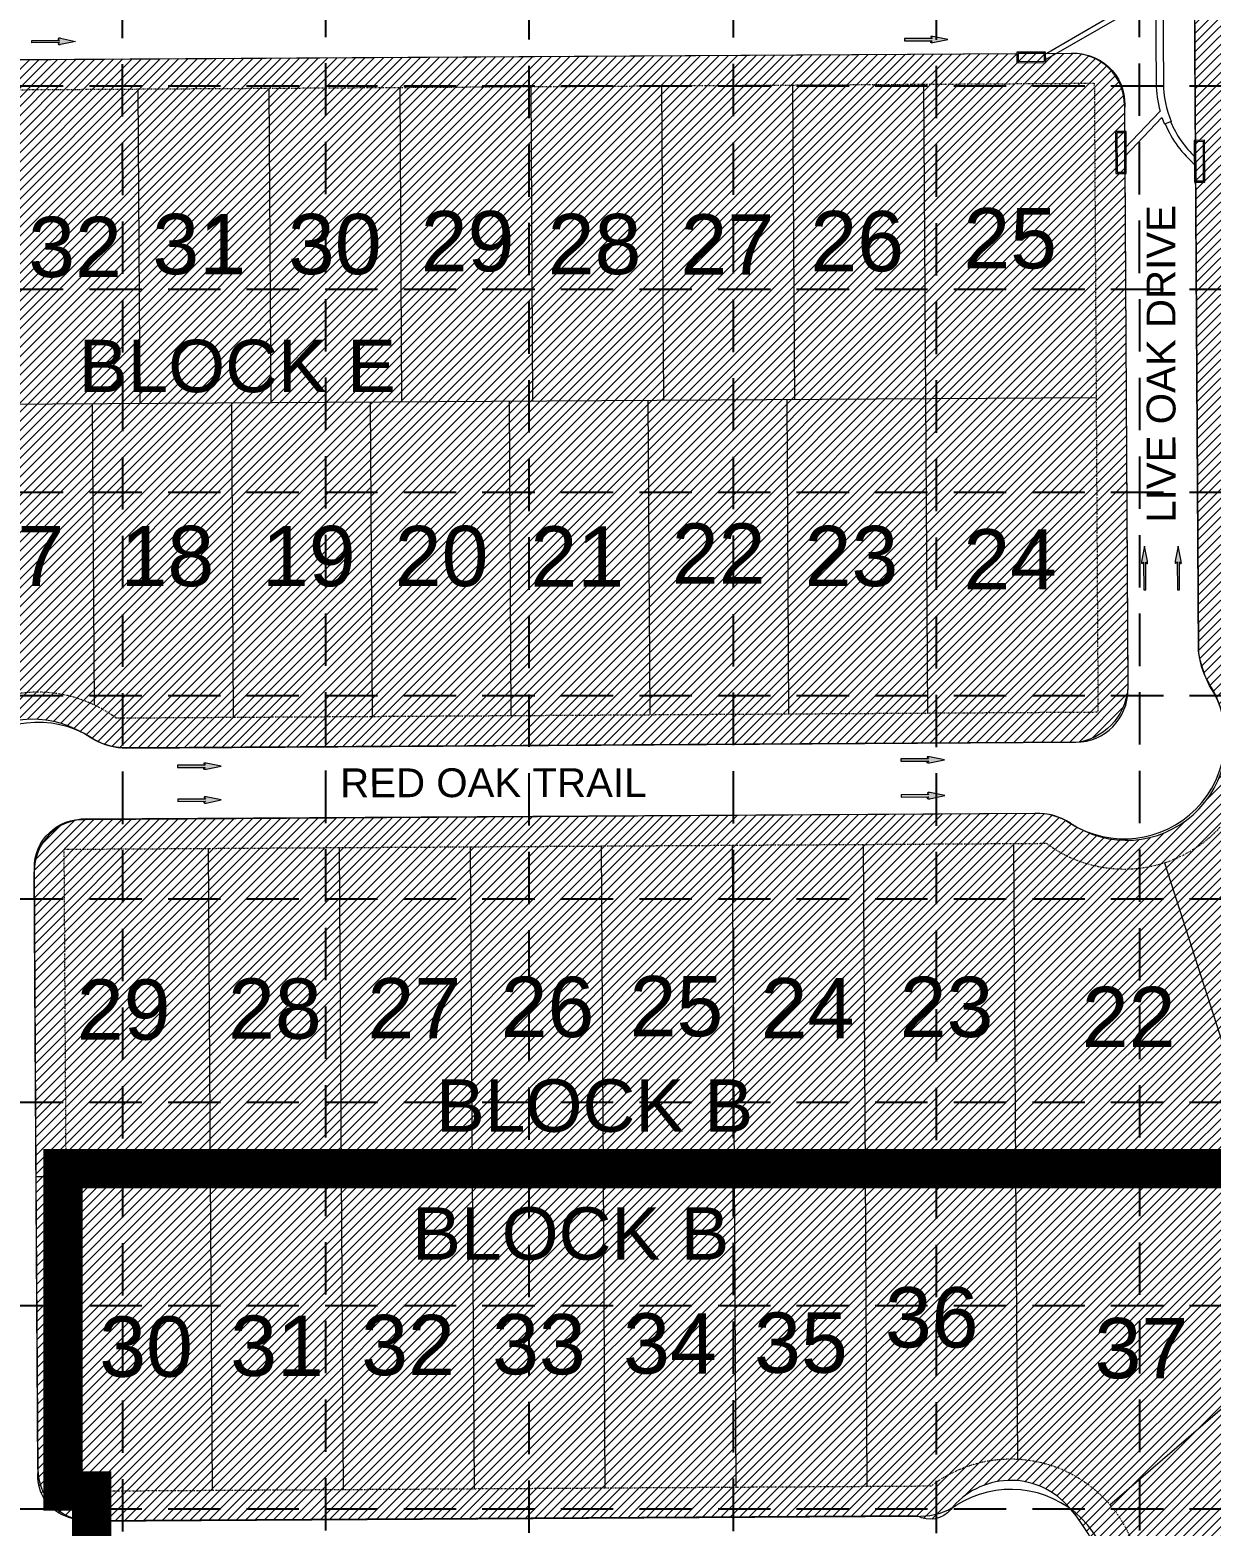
# Model space of a CAD drawing. Extents: x 218174 to 221286, y 216036 to 221010.
# Drawn here: x 220393 to 220844, y 219370 to 219941 of the extents above; entities that cross this region are included whole.
import ezdxf
from ezdxf.enums import TextEntityAlignment as Align

# ---------------------------------------------------------------- set-up
doc = ezdxf.new("R2010")
doc.units = 0
doc.header["$MEASUREMENT"] = 0
doc.linetypes.add('DASHED', pattern=[0.75, 0.5, -0.25])
doc.linetypes.add('DIVIDE', pattern=[1.25, 0.5, -0.25, 0, -0.25, 0, -0.25])
for name, color, linetype, lineweight in [('1 ARROWS', 7, 'Continuous', 0), ('1 BLOCK NUMBERS', 7, 'Continuous', 0), ('1 CURB LINE', 7, 'Continuous', 0), ('1 LOT NUMBERS', 7, 'Continuous', 0), ('1 PHASE LINES', 7, 'Continuous', 0), ('1 STORM PIPE', 5, 'Continuous', 0), ('1 STREET NAMES', 7, 'Continuous', 0), ('25', 7, 'Continuous', 0), ('PH.1-10', 7, 'Continuous', 0), ('PH.1-27', 7, 'Continuous', 0), ('PH.1-29', 7, 'Continuous', 0), ('PH.2-27', 7, 'Continuous', 0), ('PH.2-29', 7, 'Continuous', 0)]:
    doc.layers.add(name, color=color, linetype=linetype, lineweight=lineweight)
doc.layers.add('1 SODDED LOT', color=2, linetype='Continuous')
doc.layers.add('GRID', color=251, linetype='DASHED')
doc.styles.get("Standard").update_dxf_attribs({"font": 'ARIAL.TTF'})
pattern_1 = [(45, (0, 0), (-1.767766952966369, 1.767766952966369), [])]

msp = doc.modelspace()

# ---------------------------------------------------------------- hatches: boundary and pattern name
at = {"layer": '1 ARROWS', "linetype": 'Continuous', "lineweight": 0}
h = msp.add_hatch(color=256, dxfattribs=at)
edge = h.paths.add_edge_path()
edge.add_line((220403.6080864949, 219935.5334087298), (220404.1450415515, 219936.0366773446))
edge.add_line((220404.1450415515, 219936.0366773446), (220393.5611391096, 219935.9884319416))
edge.add_line((220393.5611391096, 219935.9884319416), (220393.555918891, 219936.8484161231))
edge.add_line((220393.555918891, 219936.8484161231), (220404.1398213329, 219936.8966615261))
edge.add_line((220404.1398213329, 219936.8966615261), (220403.5881408395, 219937.5013239709))
edge.add_line((220403.5881408395, 219937.5013239709), (220403.586543166, 219937.5029909491))
edge.add_ellipse((220404.1285272634, 219937.5454933957), major_axis=(0.5599942669325828, 0.002531524058186123), ratio=0.2857142857406997, start_angle=54.168472226960716, end_angle=194.4967194482695, ccw=False)
edge.add_line((220404.4557636793, 219937.6766927222), (220404.4551051102, 219937.6745896595))
edge.add_line((220404.4551051102, 219937.6745896595), (220410.190210937, 219936.5213805949))
edge.add_line((220410.190210937, 219936.5213805949), (220404.4611634274, 219935.358583699))
edge.add_ellipse((220404.1425488908, 219935.489557562), major_axis=(0.5599942669563618, 0.002531524076515815), ratio=0.2857142856611848, start_angle=162.8173277653691, end_angle=304.72693332892214, ccw=False)
edge.add_line((220403.6073347543, 219935.5344056032), (220403.6080864949, 219935.5334087298))
edge.add_line((220403.6080864949, 219935.5334087298), (220403.6080864949, 219935.5334087298))
edge.add_line((220403.6080864949, 219935.5334087298), (220403.6080864949, 219935.5334087298))
h = msp.add_hatch(color=256, dxfattribs=at)
edge = h.paths.add_edge_path()
edge.add_line((220736.7206784627, 219938.2244435231), (220737.2723589561, 219937.6197810783))
edge.add_line((220737.2723589561, 219937.6197810783), (220726.6885536345, 219937.5555359696))
edge.add_line((220726.6885536345, 219937.5555359696), (220726.6977737795, 219936.6955760682))
edge.add_line((220726.6977737795, 219936.6955760682), (220737.2775791747, 219936.7597968968))
edge.add_line((220737.2775791747, 219936.7597968968), (220736.7446240445, 219936.2565525621))
edge.add_line((220736.7446240445, 219936.2565525621), (220736.7437569798, 219936.255036564))
edge.add_ellipse((220737.2790389673, 219936.2110056218), major_axis=(0.5599897608957635, 0.003386397644696634), ratio=0.2857142856989999, start_angle=162.8173277795786, end_angle=304.7269333328098)
edge.add_line((220737.5988412554, 219936.0814369261), (220737.597700977, 219936.0817275313))
edge.add_line((220737.597700977, 219936.0817275313), (220743.3227, 219937.2525))
edge.add_line((220743.3227, 219937.2525), (220737.5876427334, 219938.3977092117))
edge.add_line((220737.5876427334, 219938.3977092117), (220737.5889144558, 219938.3986164234))
edge.add_ellipse((220737.261878701, 219938.2669176944), major_axis=(0.5599897609161076, 0.003386397641503941), ratio=0.2857142856518506, start_angle=54.16847222212595, end_angle=194.4967194463063)
edge.add_line((220736.7206784627, 219938.2244435231), (220736.7206784627, 219938.2244435231))
h = msp.add_hatch(color=256, dxfattribs=at)
edge = h.paths.add_edge_path()
edge.add_line((220817.3754977509, 219737.1789936242), (220817.9802820585, 219737.7305404777))
edge.add_line((220817.9802820585, 219737.7305404777), (220818.0421885619, 219727.1467216025))
edge.add_line((220818.0421885619, 219727.1467216025), (220818.9021504485, 219727.15575173))
edge.add_line((220818.9021504485, 219727.15575173), (220818.8402673413, 219737.7355706736))
edge.add_line((220818.8402673413, 219737.7355706736), (220819.3433938836, 219737.2025043786))
edge.add_line((220819.3433938836, 219737.2025043786), (220819.3449096899, 219737.201636979))
edge.add_ellipse((220819.3890589056, 219737.736909205), major_axis=(-0.003262661910038832, 0.5599904752137028), ratio=0.285714285696254, start_angle=162.8173277778399, end_angle=304.7269333278597)
edge.add_line((220819.518698257, 219738.0566828441), (220819.5184073999, 219738.05554263))
edge.add_line((220819.5184073999, 219738.05554263), (220818.3489, 219743.7808))
edge.add_line((220818.3489, 219743.7808), (220817.2024236375, 219738.0459961271))
edge.add_line((220817.2024236375, 219738.0459961271), (220817.2015167069, 219738.0472680499))
edge.add_ellipse((220817.3331431659, 219737.7202032147), major_axis=(-0.0032626618902143, 0.5599904751727072), ratio=0.2857142857287693, start_angle=54.16847222191415, end_angle=194.4967194480469)
edge.add_line((220817.3754977509, 219737.1789936242), (220817.3754977509, 219737.1789936242))
h = msp.add_hatch(color=256, dxfattribs=at)
edge = h.paths.add_edge_path()
edge.add_line((220830.2410977508, 219737.2570936242), (220830.8458820585, 219737.8086404777))
edge.add_line((220830.8458820585, 219737.8086404777), (220830.9077885619, 219727.2248216025))
edge.add_line((220830.9077885619, 219727.2248216025), (220831.7677504485, 219727.23385173))
edge.add_line((220831.7677504485, 219727.23385173), (220831.7058673413, 219737.8136706736))
edge.add_line((220831.7058673413, 219737.8136706736), (220832.2089938835, 219737.2806043786))
edge.add_line((220832.2089938835, 219737.2806043786), (220832.2105096899, 219737.279736979))
edge.add_ellipse((220832.2546589056, 219737.815009205), major_axis=(-0.003262661910038832, 0.5599904752137028), ratio=0.285714285696254, start_angle=162.8173277778399, end_angle=304.7269333278597)
edge.add_line((220832.384298257, 219738.134782844), (220832.3840073998, 219738.13364263))
edge.add_line((220832.3840073998, 219738.13364263), (220831.2145, 219743.8589))
edge.add_line((220831.2145, 219743.8589), (220830.0680236375, 219738.1240961271))
edge.add_line((220830.0680236375, 219738.1240961271), (220830.0671167069, 219738.1253680499))
edge.add_ellipse((220830.1987431659, 219737.7983032147), major_axis=(-0.0032626618902143, 0.5599904751727072), ratio=0.2857142857287693, start_angle=54.16847222191415, end_angle=194.4967194480469)
edge.add_line((220830.2410977508, 219737.2570936242), (220830.2410977508, 219737.2570936242))
h = msp.add_hatch(color=256, dxfattribs=at)
edge = h.paths.add_edge_path()
edge.add_line((220459.2071784627, 219660.8767435231), (220459.7588589561, 219660.2720810783))
edge.add_line((220459.7588589561, 219660.2720810783), (220449.1750536345, 219660.2078359696))
edge.add_line((220449.1750536345, 219660.2078359696), (220449.1842737795, 219659.3478760682))
edge.add_line((220449.1842737795, 219659.3478760682), (220459.7640791747, 219659.4120968968))
edge.add_line((220459.7640791747, 219659.4120968968), (220459.2311240445, 219658.9088525621))
edge.add_line((220459.2311240445, 219658.9088525621), (220459.2302569798, 219658.907336564))
edge.add_ellipse((220459.7655389673, 219658.8633056218), major_axis=(0.5599897608957635, 0.003386397644696634), ratio=0.2857142856989999, start_angle=162.8173277795786, end_angle=304.7269333328098)
edge.add_line((220460.0853412554, 219658.7337369262), (220460.084200977, 219658.7340275313))
edge.add_line((220460.084200977, 219658.7340275313), (220465.8092, 219659.9048))
edge.add_line((220465.8092, 219659.9048), (220460.0741427334, 219661.0500092117))
edge.add_line((220460.0741427334, 219661.0500092117), (220460.0754144558, 219661.0509164234))
edge.add_ellipse((220459.748378701, 219660.9192176944), major_axis=(0.5599897609161076, 0.003386397641503941), ratio=0.2857142856518506, start_angle=54.16847222212595, end_angle=194.4967194463063)
edge.add_line((220459.2071784627, 219660.8767435231), (220459.2071784627, 219660.8767435231))
h = msp.add_hatch(color=256, dxfattribs=at)
edge = h.paths.add_edge_path()
edge.add_line((220735.3908784627, 219663.2802435231), (220735.9425589561, 219662.6755810783))
edge.add_line((220735.9425589561, 219662.6755810783), (220725.3587536345, 219662.6113359696))
edge.add_line((220725.3587536345, 219662.6113359696), (220725.3679737795, 219661.7513760682))
edge.add_line((220725.3679737795, 219661.7513760682), (220735.9477791747, 219661.8155968968))
edge.add_line((220735.9477791747, 219661.8155968968), (220735.4148240445, 219661.3123525621))
edge.add_line((220735.4148240445, 219661.3123525621), (220735.4139569798, 219661.310836564))
edge.add_ellipse((220735.9492389673, 219661.2668056218), major_axis=(0.5599897608957635, 0.003386397644696634), ratio=0.2857142856989999, start_angle=162.8173277795786, end_angle=304.7269333328098)
edge.add_line((220736.2690412553, 219661.1372369262), (220736.267900977, 219661.1375275313))
edge.add_line((220736.267900977, 219661.1375275313), (220741.9929, 219662.3083))
edge.add_line((220741.9929, 219662.3083), (220736.2578427334, 219663.4535092117))
edge.add_line((220736.2578427334, 219663.4535092117), (220736.2591144558, 219663.4544164234))
edge.add_ellipse((220735.932078701, 219663.3227176944), major_axis=(0.5599897609161076, 0.003386397641503941), ratio=0.2857142856518506, start_angle=54.16847222212595, end_angle=194.4967194463063)
edge.add_line((220735.3908784627, 219663.2802435231), (220735.3908784627, 219663.2802435231))
h = msp.add_hatch(color=256, dxfattribs=at)
edge = h.paths.add_edge_path()
edge.add_line((220735.4738784627, 219649.6127435231), (220736.0255589561, 219649.0080810783))
edge.add_line((220736.0255589561, 219649.0080810783), (220725.4417536345, 219648.9438359696))
edge.add_line((220725.4417536345, 219648.9438359696), (220725.4509737795, 219648.0838760682))
edge.add_line((220725.4509737795, 219648.0838760682), (220736.0307791747, 219648.1480968968))
edge.add_line((220736.0307791747, 219648.1480968968), (220735.4978240445, 219647.6448525621))
edge.add_line((220735.4978240445, 219647.6448525621), (220735.4969569798, 219647.643336564))
edge.add_ellipse((220736.0322389673, 219647.5993056218), major_axis=(0.5599897608957635, 0.003386397644696634), ratio=0.2857142856989999, start_angle=162.8173277795786, end_angle=304.7269333328098)
edge.add_line((220736.3520412553, 219647.4697369261), (220736.350900977, 219647.4700275313))
edge.add_line((220736.350900977, 219647.4700275313), (220742.0759, 219648.6408))
edge.add_line((220742.0759, 219648.6408), (220736.3408427334, 219649.7860092117))
edge.add_line((220736.3408427334, 219649.7860092117), (220736.3421144558, 219649.7869164234))
edge.add_ellipse((220736.015078701, 219649.6552176944), major_axis=(0.5599897609161076, 0.003386397641503941), ratio=0.2857142856518506, start_angle=54.16847222212595, end_angle=194.4967194463063)
edge.add_line((220735.4738784627, 219649.6127435231), (220735.4738784627, 219649.6127435231))
h = msp.add_hatch(color=256, dxfattribs=at)
edge = h.paths.add_edge_path()
edge.add_line((220459.2857784627, 219647.9361435231), (220459.8374589561, 219647.3314810783))
edge.add_line((220459.8374589561, 219647.3314810783), (220449.2536536345, 219647.2672359696))
edge.add_line((220449.2536536345, 219647.2672359696), (220449.2628737795, 219646.4072760682))
edge.add_line((220449.2628737795, 219646.4072760682), (220459.8426791747, 219646.4714968968))
edge.add_line((220459.8426791747, 219646.4714968968), (220459.3097240445, 219645.9682525621))
edge.add_line((220459.3097240445, 219645.9682525621), (220459.3088569798, 219645.966736564))
edge.add_ellipse((220459.8441389673, 219645.9227056218), major_axis=(0.5599897608957635, 0.003386397644696634), ratio=0.2857142856989999, start_angle=162.8173277795786, end_angle=304.7269333328098)
edge.add_line((220460.1639412553, 219645.7931369262), (220460.162800977, 219645.7934275313))
edge.add_line((220460.162800977, 219645.7934275313), (220465.8878, 219646.9642))
edge.add_line((220465.8878, 219646.9642), (220460.1527427334, 219648.1094092117))
edge.add_line((220460.1527427334, 219648.1094092117), (220460.1540144558, 219648.1103164234))
edge.add_ellipse((220459.826978701, 219647.9786176944), major_axis=(0.5599897609161076, 0.003386397641503941), ratio=0.2857142856518506, start_angle=54.16847222212595, end_angle=194.4967194463063)
edge.add_line((220459.2857784627, 219647.9361435231), (220459.2857784627, 219647.9361435231))
at = {"layer": '1 SODDED LOT', "linetype": 'Continuous', "lineweight": 0}
h = msp.add_hatch(dxfattribs=at)
h.set_pattern_fill('ANSI31', color=256, scale=20, style=0)
h.set_pattern_definition(pattern_1)
edge = h.paths.add_edge_path()
edge.add_line((220395.1775821499, 219503.1661826145), (220394.5018956861, 219620.9867900691))
edge.add_arc((220413.0016367607, 219621.0928837729), 18.50004528913787, 86.99252391647269, 180.3285805350876, ccw=False)
edge.add_line((220413.9722649329, 219639.5674489004), (220778.2840168631, 219641.8795351676))
edge.add_arc((220778.4047841711, 219622.8504227152), 19.02949567044057, 55.77875779555478, 90.36361991008789, ccw=False)
edge.add_line((220789.1067817915, 219638.5853822767), (220792.761652644, 219636.5158683764))
edge.add_arc((220811.4882737167, 219669.5880702648), 38.00601103180184, 240.4799648415934, 393.4138479954732)
edge.add_line((220843.2124532899, 219690.5173154723), (220841.3341140726, 219694.5581771417))
edge.add_line((220841.3341140726, 219694.5581771417), (220839.5652660285, 219700.3217345603))
edge.add_line((220839.5652660285, 219700.3217345603), (220838.9500238146, 219703.7798643793))
edge.add_line((220838.9500238146, 219703.7798643793), (220832.9806205468, 220688.86455524))
edge.add_line((220832.9806205468, 220688.86455524), (220968.7359941971, 220683.0040939419))
edge.add_line((220968.7359941971, 220683.0040939419), (220975.4617616353, 219506.491023278))
edge.add_line((220975.4617616353, 219506.491023278), (220395.1775821499, 219503.1661826145))
h = msp.add_hatch(dxfattribs=at)
h.set_pattern_fill('ANSI31', color=256, scale=20, style=0)
h.set_pattern_definition(pattern_1)
edge = h.paths.add_edge_path()
edge.add_line((220282.587766109, 219928.9182296573), (220791.3934825324, 219931.950887985))
edge.add_arc((220791.508772982, 219912.6079770905), 19.34325447702866, -7.110986487925004, 90.34149865007521, ccw=False)
edge.add_line((220810.703243382, 219910.213441681), (220812.0031575927, 219691.4759435859))
edge.add_arc((220789.3462102237, 219691.3412977748), 22.65734745235864, -79.03724611165279, 0.3404936139202732, ccw=False)
edge.add_line((220793.6549768258, 219669.0974239228), (220453.6587386293, 219666.9577218754))
edge.add_line((220453.6587386293, 219666.9577218754), (220429.421127972, 219666.8548425654))
edge.add_arc((220429.3170728094, 219691.3694754753), 24.51485374593166, 237.2705073491545, 270.2431970274535, ccw=False)
edge.add_line((220416.0625432046, 219670.7467816856), (220413.2259534608, 219672.4489224173))
edge.add_arc((220393.871162327, 219640.1944789388), 37.61591503534908, 59.03346791172337, 205.9146701042256)
edge.add_arc((220504.552364638, 219693.973408329), 160.6707881260759, 205.9146701042209, 210.0639778756471)
edge.add_arc((220354.955098999, 219607.380517658), 12.18079734955406, 3.707373379511182, 30.063977875731723, ccw=False)
edge.add_arc((227209.8640471792, 220051.5534473549), 6857.103465171363, 183.7073733795111, 183.760948191248)
edge.add_line((220367.5279874921, 219601.7699679222), (220368.7773820914, 219391.1801892474))
edge.add_arc((220348.9955872256, 219391.0628271046), 19.78214300789367, -93.46126973953278, 0.3399224693869769, ccw=False)
edge.add_line((220347.8012637656, 219371.3167699423), (220187.9936460933, 219370.4353013112))
edge.add_arc((220186.5257188423, 219636.5661068926), 266.1348539553199, 263.57008270080365, 270.3160294915621, ccw=False)
edge.add_arc((220183.0107567322, 219605.3765402467), 234.7478498581198, 252.7866109940185, 263.57008270080314, ccw=False)
edge.add_arc((220160.2020362318, 219531.7543772918), 157.673466247157, 242.30216835668472, 252.7866109940192, ccw=False)
edge.add_arc((220095.0800007068, 219407.7037713884), 17.56839019373658, 146.214937949708, 242.30216835661952, ccw=False)
edge.add_line((220080.4783937634, 219417.4731832782), (220091.9065402972, 219447.3861880233))
edge.add_line((220091.9065402972, 219447.3861880233), (220096.2182087855, 219460.8732903635))
edge.add_line((220096.2182087855, 219460.8732903635), (220099.8034791086, 219476.6140795606))
edge.add_line((220099.8034791086, 219476.6140795606), (220103.1523722889, 219498.1087682132))
edge.add_line((220103.1523722889, 219498.1087682132), (220104.1766803556, 219509.0059846726))
edge.add_line((220104.1766803556, 219509.0059846726), (220104.8332859016, 219519.5035305301))
edge.add_line((220104.8332859016, 219519.5035305301), (220104.7240081615, 219569.6584911501))
edge.add_line((220104.7240081615, 219569.6584911501), (220102.6859356226, 219909.352713352))
edge.add_arc((220121.7292180971, 219909.4669678448), 19.04362521923795, 77.82626424662351, 180.3437549009692, ccw=False)
edge.add_line((220125.7450754952, 219928.082352634), (220282.587766109, 219928.9182296573))
h = msp.add_hatch(dxfattribs=at)
h.set_pattern_fill('ANSI31', color=256, scale=20, style=0)
h.set_pattern_definition(pattern_1)
edge = h.paths.add_edge_path()
edge.add_line((220942.6193399933, 218504.9153835147), (220820.201634668, 218504.1387744235))
edge.add_arc((220820.0764696195, 218523.8686722629), 19.7302948544494, 170.6301585810753, 270.3634754158097, ccw=False)
edge.add_line((220800.6094164723, 218527.0808952954), (220796.1171409067, 219314.3721801722))
edge.add_arc((220814.9361690138, 219314.4795613433), 18.81933446256588, 136.7840489247289, 180.3269255509294, ccw=False)
edge.add_arc((220790.015971691, 219337.8942434304), 15.3751617590241, 316.7840489246551, 363.4177143381801)
edge.add_arc((220742.3311031528, 219335.0464450212), 63.14499160262324, 3.417714338170502, 42.73889914541309)
edge.add_arc((220767.283109533, 219358.1028787568), 29.17144661540562, 42.73889914539289, 141.7316479509354)
edge.add_arc((220736.643827405, 219382.2728581537), 9.853590391171494, 239.2814620403673, 321.7316479509198, ccw=False)
edge.add_line((220731.6104055713, 219373.8018541847), (220415.7458938782, 219371.8476220866))
edge.add_arc((220415.5943561104, 219396.3408248461), 24.49367153194376, 244.773574373175, 270.35448054034225, ccw=False)
edge.add_arc((220412.0860384268, 219388.8941870229), 16.26198228612355, 173.6004575503999, 244.7735743731786, ccw=False)
edge.add_line((220395.9253876536, 219390.7067637688), (220395.2352304265, 219503.1225017548))
edge.add_line((220395.2352304265, 219503.1225017548), (220975.4275909982, 219506.2366042729))
edge.add_line((220975.4275909982, 219506.2366042729), (220978.5707346835, 219123.4750462432))
edge.add_line((220978.5707346835, 219123.4750462432), (220958.0771031921, 219063.8471987017))
edge.add_line((220958.0771031921, 219063.8471987017), (220952.6060661803, 219041.5840650634))
edge.add_line((220952.6060661803, 219041.5840650634), (220947.2119077661, 219014.7836226575))
edge.add_line((220947.2119077661, 219014.7836226575), (220942.8555250464, 218983.1327751418))
edge.add_line((220942.8555250464, 218983.1327751418), (220940.3002827966, 218944.1950291772))
edge.add_line((220940.3002827966, 218944.1950291772), (220942.6193399933, 218504.9153835147))
h = msp.add_hatch(dxfattribs=at)
h.set_pattern_fill('ANSI31', color=256, scale=20, style=0)
h.set_pattern_definition(pattern_1)
edge = h.paths.add_edge_path()
edge.add_line((219981.0043823545, 219079.1591233821), (220751.6100248416, 219083.7624861325))
edge.add_arc((220751.4976058984, 219102.5814836065), 18.81933324917121, 270.3422634164047, 369.6225207950305)
edge.add_line((220770.052158853, 219105.7272535594), (220768.7041795113, 219328.6574541065))
edge.add_arc((220749.5994589303, 219328.5419346811), 19.10506983017425, 0.3464429032417284, 110.9755457046826)
edge.add_line((220742.7604274506, 219346.3809744993), (220402.5101185085, 219344.7122197481))
edge.add_line((220402.5101185085, 219344.7122197481), (220402.5101185085, 219212.9669370574))
edge.add_line((220402.5101185085, 219212.9669370574), (220082.3232880161, 219212.9669370574))
edge.add_line((220082.3232880161, 219212.9669370574), (220164.9283380046, 219332.5353579134))
edge.add_line((220164.9283380046, 219332.5353579134), (220166.0556488786, 219344.0046870958))
edge.add_line((220166.0556488786, 219344.0046870958), (220151.9724160974, 219345.525874192))
edge.add_line((220151.9724160974, 219345.525874192), (220139.9924810062, 219347.229578263))
edge.add_line((220139.9924810062, 219347.229578263), (220123.8758498707, 219350.7108802454))
edge.add_line((220123.8758498707, 219350.7108802454), (220104.4162163081, 219356.0540035995))
edge.add_line((220104.4162163081, 219356.0540035995), (220075.2341294056, 219367.5009480783))
edge.add_line((220075.2341294056, 219367.5009480783), (220071.2061134888, 219369.3505406622))
edge.add_line((220071.2061134888, 219369.3505406622), (220068.4066611019, 219370.4667070618))
edge.add_line((220068.4066611019, 219370.4667070618), (220065.5311411633, 219371.0992457461))
edge.add_line((220065.5311411633, 219371.0992457461), (220062.337862046, 219371.316121446))
edge.add_line((220062.337862046, 219371.316121446), (220059.5882035982, 219371.1180984607))
edge.add_line((220059.5882035982, 219371.1180984607), (220056.5412542047, 219370.3755006857))
edge.add_line((220056.5412542047, 219370.3755006857), (220053.887043033, 219369.3334365716))
edge.add_line((220053.887043033, 219369.3334365716), (220051.1141203787, 219367.7281186574))
edge.add_line((220051.1141203787, 219367.7281186574), (220047.0380606742, 219363.9485662665))
edge.add_line((220047.0380606742, 219363.9485662665), (220037.0550909095, 219352.0041324633))
edge.add_line((220037.0550909095, 219352.0041324633), (220021.218697416, 219336.179803043))
edge.add_line((220021.218697416, 219336.179803043), (219999.514580177, 219318.0388131404))
edge.add_line((219999.514580177, 219318.0388131404), (219987.5109326699, 219309.3865288376))
edge.add_line((219987.5109326699, 219309.3865288376), (219971.3247863783, 219299.3882788299))
edge.add_line((219971.3247863783, 219299.3882788299), (219959.890236852, 219293.5948905803))
edge.add_line((219959.890236852, 219293.5948905803), (219939.7589933974, 219284.1001863895))
edge.add_line((219939.7589933974, 219284.1001863895), (219927.0281793661, 219278.5328106898))
edge.add_line((219927.0281793661, 219278.5328106898), (219913.1942577728, 219271.4603908204))
edge.add_line((219913.1942577728, 219271.4603908204), (219892.604261243, 219258.1192348944))
edge.add_line((219892.604261243, 219258.1192348944), (219875.2824588437, 219244.4901813406))
edge.add_line((219875.2824588437, 219244.4901813406), (219857.990643793, 219227.4971341576))
edge.add_line((219857.990643793, 219227.4971341576), (219843.2728531036, 219210.2721337352))
edge.add_line((219843.2728531036, 219210.2721337352), (219826.4735135557, 219185.5435907698))
edge.add_line((219826.4735135557, 219185.5435907698), (219812.1114517909, 219156.7755178685))
edge.add_line((219812.1114517909, 219156.7755178685), (219803.9091115767, 219134.1186427377))
edge.add_line((219803.9091115767, 219134.1186427377), (219799.1019795224, 219114.6379404875))
edge.add_line((219799.1019795224, 219114.6379404875), (219796.3757560274, 219098.6858688713))
edge.add_arc((219813.5843084507, 219095.7449116678), 17.45804988476861, 170.3017939028858, 268.0289908904637)
edge.add_line((219812.9838595302, 219078.2971907028), (219981.0043823545, 219079.1591233821))

# ---------------------------------------------------------------- linework, layer by layer
at = {"layer": '1 ARROWS', "linetype": 'Continuous', "lineweight": 0}
for p, q in [((220393.555918891, 219936.8484161231), (220404.1398213329, 219936.8966615261)), ((220393.5611391096, 219935.9884319416), (220393.555918891, 219936.8484161231)), ((220404.1450415515, 219936.0366773446), (220393.5611391096, 219935.9884319416)), ((220403.5881408395, 219937.5013239709), (220403.586543166, 219937.5029909491)), ((220404.1398213329, 219936.8966615261), (220403.5881408395, 219937.5013239709)), ((220403.6073347543, 219935.5344056032), (220403.6080864949, 219935.5334087298)), ((220403.6080864949, 219935.5334087298), (220404.1450415515, 219936.0366773446)), ((220403.6080864949, 219935.5334087298), (220403.6080864949, 219935.5334087298)), ((220403.6080864949, 219935.5334087298), (220403.6080864949, 219935.5334087298)), ((220404.4557636793, 219937.6766927222), (220404.4551051102, 219937.6745896595)), ((220404.4551051102, 219937.6745896595), (220410.190210937, 219936.5213805949)), ((220410.190210937, 219936.5213805949), (220404.4611634274, 219935.358583699)), ((220737.2723589561, 219937.6197810783), (220726.6885536345, 219937.5555359696)), ((220726.6885536345, 219937.5555359696), (220726.6977737795, 219936.6955760682)), ((220726.6977737795, 219936.6955760682), (220737.2775791747, 219936.7597968968)), ((220736.7206784627, 219938.2244435231), (220737.2723589561, 219937.6197810783)), ((220736.7206784627, 219938.2244435231), (220736.7206784627, 219938.2244435231)), ((220736.7446240445, 219936.2565525621), (220736.7437569798, 219936.255036564)), ((220737.2775791747, 219936.7597968968), (220736.7446240445, 219936.2565525621)), ((220737.5876427334, 219938.3977092117), (220737.5889144558, 219938.3986164234)), ((220743.3227, 219937.2525), (220737.5876427334, 219938.3977092117)), ((220737.597700977, 219936.0817275313), (220743.3227, 219937.2525)), ((220737.5988412554, 219936.0814369261), (220737.597700977, 219936.0817275313)), ((220818.3489, 219743.7808), (220817.2024236375, 219738.0459961271)), ((220819.5184073999, 219738.05554263), (220818.3489, 219743.7808)), ((220831.2145, 219743.8589), (220830.0680236375, 219738.1240961271)), ((220832.3840073998, 219738.13364263), (220831.2145, 219743.8589)), ((220817.2024236375, 219738.0459961271), (220817.2015167069, 219738.0472680499)), ((220817.3754977509, 219737.1789936242), (220817.9802820585, 219737.7305404777)), ((220817.3754977509, 219737.1789936242), (220817.3754977509, 219737.1789936242)), ((220817.9802820585, 219737.7305404777), (220818.0421885619, 219727.1467216025)), ((220818.9021504485, 219727.15575173), (220818.8402673413, 219737.7355706736)), ((220818.8402673413, 219737.7355706736), (220819.3433938836, 219737.2025043786)), ((220819.3433938836, 219737.2025043786), (220819.3449096899, 219737.201636979)), ((220819.518698257, 219738.0566828441), (220819.5184073999, 219738.05554263)), ((220830.0680236375, 219738.1240961271), (220830.0671167069, 219738.1253680499)), ((220830.2410977508, 219737.2570936242), (220830.8458820585, 219737.8086404777)), ((220830.2410977508, 219737.2570936242), (220830.2410977508, 219737.2570936242)), ((220830.8458820585, 219737.8086404777), (220830.9077885619, 219727.2248216025)), ((220831.7677504485, 219727.23385173), (220831.7058673413, 219737.8136706736)), ((220831.7058673413, 219737.8136706736), (220832.2089938835, 219737.2806043786)), ((220832.2089938835, 219737.2806043786), (220832.2105096899, 219737.279736979)), ((220832.384298257, 219738.134782844), (220832.3840073998, 219738.13364263)), ((220818.0421885619, 219727.1467216025), (220818.9021504485, 219727.15575173)), ((220830.9077885619, 219727.2248216025), (220831.7677504485, 219727.23385173)), ((220459.7588589561, 219660.2720810783), (220449.1750536345, 219660.2078359696)), ((220449.1750536345, 219660.2078359696), (220449.1842737795, 219659.3478760682)), ((220459.2071784627, 219660.8767435231), (220459.7588589561, 219660.2720810783)), ((220459.2071784627, 219660.8767435231), (220459.2071784627, 219660.8767435231)), ((220460.0741427334, 219661.0500092117), (220460.0754144558, 219661.0509164234)), ((220465.8092, 219659.9048), (220460.0741427334, 219661.0500092117)), ((220460.084200977, 219658.7340275313), (220465.8092, 219659.9048)), ((220735.9425589561, 219662.6755810783), (220725.3587536345, 219662.6113359696)), ((220725.3587536345, 219662.6113359696), (220725.3679737795, 219661.7513760682)), ((220725.3679737795, 219661.7513760682), (220735.9477791747, 219661.8155968968)), ((220735.3908784627, 219663.2802435231), (220735.9425589561, 219662.6755810783)), ((220735.3908784627, 219663.2802435231), (220735.3908784627, 219663.2802435231)), ((220735.4148240445, 219661.3123525621), (220735.4139569798, 219661.310836564)), ((220735.9477791747, 219661.8155968968), (220735.4148240445, 219661.3123525621)), ((220736.2578427334, 219663.4535092117), (220736.2591144558, 219663.4544164234)), ((220741.9929, 219662.3083), (220736.2578427334, 219663.4535092117)), ((220736.267900977, 219661.1375275313), (220741.9929, 219662.3083)), ((220736.2690412553, 219661.1372369262), (220736.267900977, 219661.1375275313)), ((220449.1842737795, 219659.3478760682), (220459.7640791747, 219659.4120968968)), ((220459.2311240445, 219658.9088525621), (220459.2302569798, 219658.907336564)), ((220459.7640791747, 219659.4120968968), (220459.2311240445, 219658.9088525621)), ((220460.0853412554, 219658.7337369262), (220460.084200977, 219658.7340275313)), ((220736.0255589561, 219649.0080810783), (220725.4417536345, 219648.9438359696)), ((220725.4417536345, 219648.9438359696), (220725.4509737795, 219648.0838760682)), ((220735.4738784627, 219649.6127435231), (220736.0255589561, 219649.0080810783)), ((220735.4738784627, 219649.6127435231), (220735.4738784627, 219649.6127435231)), ((220736.3408427334, 219649.7860092117), (220736.3421144558, 219649.7869164234)), ((220742.0759, 219648.6408), (220736.3408427334, 219649.7860092117)), ((220736.350900977, 219647.4700275313), (220742.0759, 219648.6408)), ((220459.8374589561, 219647.3314810783), (220449.2536536345, 219647.2672359696)), ((220449.2536536345, 219647.2672359696), (220449.2628737795, 219646.4072760682)), ((220449.2628737795, 219646.4072760682), (220459.8426791747, 219646.4714968968)), ((220459.2857784627, 219647.9361435231), (220459.8374589561, 219647.3314810783)), ((220459.2857784627, 219647.9361435231), (220459.2857784627, 219647.9361435231)), ((220459.3097240445, 219645.9682525621), (220459.3088569798, 219645.966736564)), ((220459.8426791747, 219646.4714968968), (220459.3097240445, 219645.9682525621)), ((220460.1527427334, 219648.1094092117), (220460.1540144558, 219648.1103164234)), ((220465.8878, 219646.9642), (220460.1527427334, 219648.1094092117)), ((220460.162800977, 219645.7934275313), (220465.8878, 219646.9642)), ((220460.1639412553, 219645.7931369262), (220460.162800977, 219645.7934275313)), ((220725.4509737795, 219648.0838760682), (220736.0307791747, 219648.1480968968)), ((220735.4978240445, 219647.6448525621), (220735.4969569798, 219647.643336564)), ((220736.0307791747, 219648.1480968968), (220735.4978240445, 219647.6448525621)), ((220736.3520412553, 219647.4697369261), (220736.350900977, 219647.4700275313))]:
    msp.add_line(p, q, dxfattribs=at)
for centre, major_axis, ratio, start_param, end_param in [((220404.1285272634, 219937.5454933957), (0.5599942669325829, 0.002531524058186123), 0.2857142857406998, 0.9454181911355684, 3.394608138699994), ((220404.1425488908, 219935.489557562), (0.5599942669563616, 0.002531524076515814), 0.2857142856611849, 2.841698448804471, 5.318488306094936), ((220737.261878701, 219938.2669176944), (0.5599897609161076, 0.003386397641503941), 0.2857142856518506, 0.945418191051187, 3.394608138665729), ((220737.2790389673, 219936.2110056218), (0.5599897608957635, 0.003386397644696634), 0.2857142856989999, 2.841698449052474, 5.318488306162789), ((220817.3331431659, 219737.7202032147), (-0.003262661890214299, 0.5599904751727071), 0.2857142857287693, 0.9454181910474904, 3.394608138696107), ((220819.3890589056, 219737.736909205), (-0.003262661910038832, 0.5599904752137027), 0.285714285696254, 2.841698449022128, 5.318488306076393), ((220830.1987431659, 219737.7983032147), (-0.003262661890214299, 0.5599904751727071), 0.2857142857287693, 0.9454181910474904, 3.394608138696107), ((220832.2546589056, 219737.815009205), (-0.003262661910038832, 0.5599904752137027), 0.285714285696254, 2.841698449022128, 5.318488306076393), ((220459.748378701, 219660.9192176944), (0.5599897609161076, 0.003386397641503941), 0.2857142856518506, 0.945418191051187, 3.394608138665729), ((220735.932078701, 219663.3227176944), (0.5599897609161076, 0.003386397641503941), 0.2857142856518506, 0.945418191051187, 3.394608138665729), ((220735.9492389673, 219661.2668056218), (0.5599897608957635, 0.003386397644696634), 0.2857142856989999, 2.841698449052474, 5.318488306162789), ((220459.7655389673, 219658.8633056218), (0.5599897608957635, 0.003386397644696634), 0.2857142856989999, 2.841698449052474, 5.318488306162789), ((220736.015078701, 219649.6552176944), (0.5599897609161076, 0.003386397641503941), 0.2857142856518506, 0.945418191051187, 3.394608138665729), ((220459.826978701, 219647.9786176944), (0.5599897609161076, 0.003386397641503941), 0.2857142856518506, 0.945418191051187, 3.394608138665729), ((220459.8441389673, 219645.9227056218), (0.5599897608957635, 0.003386397644696634), 0.2857142856989999, 2.841698449052474, 5.318488306162789), ((220736.0322389673, 219647.5993056218), (0.5599897608957635, 0.003386397644696634), 0.2857142856989999, 2.841698449052474, 5.318488306162789)]:
    msp.add_ellipse(centre, major_axis=major_axis, ratio=ratio, start_param=start_param, end_param=end_param, dxfattribs=at)
for p in [(220736.7446240445, 219936.2565525621), (220819.3433938836, 219737.2025043786), (220832.2089938835, 219737.2806043786), (220735.4148240445, 219661.3123525621), (220459.2311240445, 219658.9088525621), (220459.3097240445, 219645.9682525621), (220735.4978240445, 219647.6448525621)]:
    msp.add_point(p, dxfattribs=at)
at = {"layer": '1 CURB LINE', "color": 7, "linetype": 'Continuous', "lineweight": 0}
for p, q in [((220833.0939916196, 220705.5791148107), (220838.9469, 219704.9904)), ((220122.5751, 219927.947), (220790.6137, 219932.0022)), ((220810.7348, 219912.1196), (220812.0392, 219689.1234)), ((220429.871, 219666.8077), (220792.1609, 219669.0068)), ((220414.33, 219639.7127), (220776.6159, 219641.9118)), ((220395.8358, 219391.596), (220394.4518, 219619.5917)), ((220415.9568, 219371.7177), (220732.8842, 219373.6415))]:
    msp.add_line(p, q, dxfattribs=at)
for centre, radius, start, end in [((220790.7351078177, 219912.0025741345), 20, 0.3351499999999998, 90.34779444444445), ((220863.9464730769, 219705.1366159102), 25, 180.3351472222222, 212.9279694444444), ((220810.6474548407, 219670.6190167026), 38.5, 237.7550611111111, 32.92796944444447), ((220792.0395336974, 219689.0064322094), 20, 270.3477861111111, 0.335141666666731), ((220395.8394086585, 219638.100513784), 38.5, 57.75504444444444, 212.9405055555556), ((220429.7192031391, 219691.8072128629), 25, 237.7550444444445, 270.3477861111111), ((220414.451431738, 219619.713068645), 20, 90.34778333333333, 180.3477972222222), ((220776.7676762569, 219616.9123075956), 25, 57.75506111111112, 90.34778611111113), ((220415.8353867511, 219391.7173570878), 20, 180.3477861111111, 270.3477888888889), ((220767.2618519933, 219345.3496717029), 38.5, 327.7549916666667, 122.9406333333334), ((220732.7324712422, 219398.6410581078), 25, 270.3477916666667, 302.9406333333334)]:
    msp.add_arc(centre, radius, start, end, dxfattribs=at)
at = {"layer": '1 PHASE LINES', "color": 0, "linetype": 'Continuous', "lineweight": 0, "const_width": 15, "flags": 128}
msp.add_lwpolyline([(220979.755693834, 219506.2343692766), (220405.4963035024, 219506.2343692766), (220405.4963035024, 219383.2278640862), (220416.4188270552, 219383.2278640862), (220416.4188270552, 219332.7896147944), (220401.482843722, 219332.7896147944), (220401.482843722, 219211.8529245919), (220082.4448808453, 219211.8529245919), (220158.7355343256, 219329.1471498947)], dxfattribs=at)
at = {"layer": '1 SODDED LOT', "linetype": 'Continuous', "lineweight": 0, "flags": 128}
for points in [[(220395.1775821499, 219503.1661826145), (220394.5018956861, 219620.9867900691, -0.4313719875648333), (220413.9722649329, 219639.5674489004), (220778.2840168631, 219641.8795351676, -0.1520609439829891), (220789.1067817915, 219638.5853822767), (220792.761652644, 219636.5158683764, 0.7878687631577068), (220843.2124532899, 219690.5173154723), (220841.3341140726, 219694.5581771417), (220839.5652660285, 219700.3217345603), (220838.9500238146, 219703.7798643793), (220832.9806205468, 220688.86455524), (220968.7359941971, 220683.0040939419), (220975.4617616353, 219506.491023278)], [(220942.6193399933, 218504.9153835147), (220820.201634668, 218504.1387744235, -0.4648917790820228), (220800.6094164723, 218527.0808952954), (220796.1171409067, 219314.3721801722, -0.1923111691148509), (220801.2210516671, 219327.3661010565, 0.2063332608443726), (220805.3637878677, 219338.8108336997, 0.1732745871698245), (220788.7081955033, 219377.9003278046, 0.4609679514813574), (220744.3800644242, 219376.1700817053, -0.3761252244081952), (220731.6104055713, 219373.8018541847), (220415.7458938782, 219371.8476220866, -0.1120836120917609), (220405.1552374308, 219374.1831005427, -0.3209354888123926), (220395.9253876536, 219390.7067637688), (220395.2352304265, 219503.1225017548), (220975.4275909982, 219506.2366042729), (220978.5707346835, 219123.4750462432), (220958.0771031921, 219063.8471987017), (220952.6060661803, 219041.5840650634), (220947.2119077661, 219014.7836226575), (220942.8555250464, 218983.1327751418), (220940.3002827966, 218944.1950291772)]]:
    msp.add_lwpolyline(points, format="xyb", close=True, dxfattribs=at)
msp.add_lwpolyline([(220282.587766109, 219928.9182296573), (220791.3934825324, 219931.950887985, -0.4528442439116921), (220810.703243382, 219910.213441681), (220812.0031575927, 219691.4759435859, -0.3608984556168136), (220793.6549768258, 219669.0974239228), (220453.6587386293, 219666.9577218754), (220429.421127972, 219666.8548425654, -0.1448714326551849), (220416.0625432046, 219670.7467816856), (220413.2259534608, 219672.4489224173, 0.7459283359881298), (220360.0376813963, 219623.7551166622, 0.01810674897551907)], format="xyb", dxfattribs=at)
at = {"layer": '1 STORM PIPE', "linetype": 'Continuous', "lineweight": 0}
for p, q in [((220823.6212, 220255.5721), (220825.5806, 219920.5748)), ((220780.1297, 219929.3351), (220822.5966, 219953.7464)), ((220822.5966, 219953.7464), (220822.7905, 219920.5552)), ((220780.1163, 219931.542), (220803.8672, 219945.1947)), ((220810.832, 219895.7205), (220824.2751, 219909.8576)), ((220810.8514, 219892.5193), (220825.0259, 219907.4256)), ((220828.5728, 219905.9427), (220825.9991, 219904.8657))]:
    msp.add_line(p, q, dxfattribs=at)
for radius, start, end in [(41.39498445612161, 180.4043472222222, 195.3956), (38.60498445612161, 180.4043472222222, 202.7106388888889), (41.39498445612161, 198.919175, 202.7105138888889), (38.8899844561216, 202.7106305555556, 227.3841472222223), (41.1099844561216, 202.7105527777778, 230.2023805555555)]:
    msp.add_arc((220864.184624434, 219920.8472427752), radius, start, end, dxfattribs=at)
at = {"layer": '25', "color": 7, "linetype": 'DASHED', "lineweight": 0}
for p, q in [((220406.6587, 219503.1637), (221027.6739, 219506.9333)), ((220406.6587, 219503.1637), (220407.3871, 219383.1659)), ((220407.3871, 219383.1659), (220415.887, 219383.2175)), ((220415.887, 219383.2175), (220416.1904, 219333.2184))]:
    msp.add_line(p, q, dxfattribs=at)
at = {"layer": 'GRID', "color": 253, "linetype": 'DASHED', "ltscale": 40}
for p, q in [((220428.5060109417, 216427.7862666206), (220428.1389564877, 220928.2973227122)), ((220506.0165811378, 216428.1641927699), (220505.7317386693, 220928.2973227122)), ((220583.5497803264, 216427.2329188203), (220583.324520851, 220928.2973227122)), ((220661.8520926236, 216427.9504086479), (220661.2600026503, 220930.0370339423)), ((220739.0243184851, 216427.1429168211), (220738.8527848319, 220930.0370339423)), ((220816.6867483059, 216428.0926964037), (220816.4455670136, 220930.0370339423)), ((218255.5410554017, 219919.5911543506), (221204.0667783041, 219919.5911543506)), ((218255.5410554017, 219841.9983721692), (221204.0667783041, 219841.9983721692)), ((218255.5410554017, 219764.4055899874), (221204.0667783041, 219764.4055899874)), ((218255.5410554017, 219686.812807806), (221204.0667783041, 219686.812807806)), ((218255.5410554017, 219609.2200256241), (221204.0667783041, 219609.2200256241)), ((218255.5410554017, 219531.6272434425), (221204.0667783041, 219531.6272434425)), ((218255.5410554017, 219454.0344612609), (221204.0667783041, 219454.0344612609)), ((218255.5410554017, 219376.4416790791), (221204.0667783041, 219376.4416790791))]:
    msp.add_line(p, q, dxfattribs=at)
at = {"layer": 'PH.1-10', "color": 7, "linetype": 'Continuous', "lineweight": 0}
for points in [[(220769.6353, 219928.375), (220780.6351, 219928.4417), (220780.6108, 219932.4416), (220769.611, 219932.3749)], [(220770.1323, 219928.878), (220780.1321, 219928.9386), (220780.1139, 219931.9385), (220770.1141, 219931.8779)], [(220811.3903, 219886.1231), (220811.2931, 219902.1228), (220807.2932, 219902.0985), (220807.3904, 219886.0988)], [(220810.8872, 219886.6201), (220810.7962, 219901.6198), (220807.7964, 219901.6016), (220807.8874, 219886.6019)], [(220841.4106, 219882.7506), (220841.3134, 219898.7503), (220837.3135, 219898.726), (220837.4107, 219882.7263)], [(220840.9076, 219883.2476), (220840.8166, 219898.2473), (220837.8166, 219898.2291), (220837.9076, 219883.2294)]]:
    msp.add_lwpolyline(points, close=True, dxfattribs=at)
at = {"layer": 'PH.1-27', "color": 7, "linetype": 'DIVIDE', "lineweight": 0}
for p, q in [((220114.145, 219916.3957), (220799.1853, 219920.554)), ((220799.1853, 219920.554), (220800.5891, 219680.5581)), ((220425.5961, 219678.2819), (220800.5891, 219680.5581)), ((220405.8999, 219628.1614), (220780.8908, 219630.4377)), ((220407.3871, 219383.1659), (220405.8999, 219628.1614)), ((220407.3871, 219383.1659), (220415.887, 219383.2175))]:
    msp.add_line(p, q, dxfattribs=at)
for centre, start, end in [((220810.6474548407, 219670.6190167026), 233.4778916666667, 37.20504166666669), ((220395.8394086585, 219638.100513784), 53.47789166666667, 217.2176861111111)]:
    msp.add_arc(centre, 50, start, end, dxfattribs=at)
at = {"layer": 'PH.1-29', "color": 7, "linetype": 'Continuous', "lineweight": 0}
for p, q in [((220434.8675, 219798.3404), (220434.1391, 219918.3382)), ((220484.8665, 219798.6439), (220484.1381, 219918.6417)), ((220534.8656, 219798.9474), (220534.1372, 219918.9452)), ((220584.8647, 219799.2509), (220584.1363, 219919.2487)), ((220634.8638, 219799.5544), (220634.1354, 219919.5522)), ((220684.8629, 219799.8579), (220684.1345, 219919.8557)), ((220734.8619, 219800.1614), (220734.1335, 219920.1592)), ((220234.8711, 219797.1264), (220799.8872, 219800.5561)), ((220416.6086, 219798.2295), (220417.3065, 219683.2576)), ((220470.5952, 219678.555), (220469.8668, 219798.5528)), ((220523.5942, 219678.8767), (220522.8658, 219798.8745)), ((220576.5933, 219679.1985), (220575.8649, 219799.1962)), ((220629.5923, 219679.5202), (220628.8639, 219799.518)), ((220682.5913, 219679.8419), (220681.8629, 219799.8397)), ((220735.5903, 219680.1636), (220734.8619, 219800.1614)), ((220461.7746, 219503.4983), (220461.0158, 219628.496)), ((220511.7737, 219503.8018), (220511.0149, 219628.7995)), ((220561.7728, 219504.1053), (220561.014, 219629.103)), ((220611.7718, 219504.4088), (220611.013, 219629.4065)), ((220661.7709, 219504.7123), (220661.0121, 219629.71)), ((220711.77, 219505.0158), (220711.0112, 219630.0135)), ((220769.2688, 219505.3648), (220768.51, 219630.3625)), ((220825.9383, 219623.0145), (220863.5441, 219505.9371)), ((220406.6587, 219503.1637), (220975.6096, 219506.6173))]:
    msp.add_line(p, q, dxfattribs=at)
at = {"layer": 'PH.2-27', "color": 7, "linetype": 'DIVIDE', "lineweight": 0}
for q in [(220407.6647322337, 219502.1697898007), (220737.0196, 219385.1668)]:
    msp.add_line((220407.3871, 219383.1659), q, dxfattribs=at)
msp.add_arc((220767.2618519933, 219345.3496717029), 50, 323.4778916666667, 127.2176861111112, dxfattribs=at)
at = {"layer": 'PH.2-29', "color": 7, "linetype": 'Continuous', "lineweight": 0}
for p, q in [((220407.6671, 219503.1698), (220975.6096, 219506.6173)), ((220805.1594, 219377.9652), (220954.4977, 219506.4892)), ((220462.503, 219383.5005), (220461.7746, 219503.4983)), ((220512.5021, 219383.804), (220511.7737, 219503.8018)), ((220562.5012, 219384.1075), (220561.7728, 219504.1053)), ((220612.5002, 219384.411), (220611.7718, 219504.4088)), ((220662.4993, 219384.7145), (220661.7709, 219504.7123)), ((220712.4984, 219385.018), (220711.77, 219505.0158)), ((220769.937, 219395.2781), (220769.2688, 219505.3648))]:
    msp.add_line(p, q, dxfattribs=at)

# ---------------------------------------------------------------- texts
at = {"layer": '1 BLOCK NUMBERS', "color": 7, "linetype": 'Continuous', "lineweight": 0}
for s, p in [('BLOCK E', (220471.9896, 219812.6335)), ('BLOCK B', (220608.415846606, 219530.3305914819)), ('BLOCK B', (220599.301820869, 219481.5017600229))]:
    msp.add_text(s, height=20, dxfattribs=at).set_placement(p, align=Align.MIDDLE)
at = {"layer": '1 LOT NUMBERS', "color": 7, "linetype": 'Continuous', "lineweight": 0}
for s, p in [('31', (220457.4251, 219859.1642)), ('30', (220509.2148, 219859.1642)), ('29', (220559.9025, 219860.2668)), ('28', (220608.3864, 219859.1643)), ('26', (220708.6599, 219860.2669)), ('25', (220767.061, 219861.3695)), ('32', (220410.0431, 219858.0616)), ('27', (220659.0741, 219859.1643)), ('17', (220388.0055, 219740.0891)), ('18', (220445.3046, 219740.0891)), ('19', (220499.298, 219740.0891)), ('20', (220549.9856, 219740.0891)), ('21', (220601.7752, 219740.0891)), ('22', (220655.7686, 219741.1916)), ('23', (220706.4562, 219740.089)), ('24', (220767.061, 219738.9864)), ('26', (220590.4309, 219567.9753)), ('25', (220639.6604, 219568.2741)), ('23', (220742.7625, 219567.9878)), ('29', (220428.6169, 219566.9933)), ('28', (220486.3489, 219567.3437)), ('27', (220539.5922, 219567.6668)), ('24', (220689.6899, 219567.6657)), ('22', (220812.3122, 219564.3244)), ('36', (220737.1071, 219449.5179)), ('30', (220437.1694, 219438.3475)), ('31', (220487.1687, 219438.6512)), ('32', (220537.1678, 219438.9547)), ('33', (220587.1669, 219439.2582)), ('34', (220637.166, 219439.5617)), ('35', (220687.1651, 219439.8652)), ('37', (220817.1364, 219437.7484))]:
    msp.add_text(s, height=23, dxfattribs=at).set_placement(p, align=Align.MIDDLE)
at = {"layer": '1 STREET NAMES', "color": 7, "linetype": 'Continuous', "lineweight": 0}
for s, rotation, p in [('LIVE OAK DRIVE', 90.04249722222224, (220830.16225859, 219813.4168894937)), ('RED OAK TRAIL', 0.04248611111111112, (220569.7399521855, 219648.0600570382))]:
    msp.add_text(s, height=11, rotation=rotation, dxfattribs=at).set_placement(p, align=Align.CENTER)

doc.saveas('drawing.dxf')
